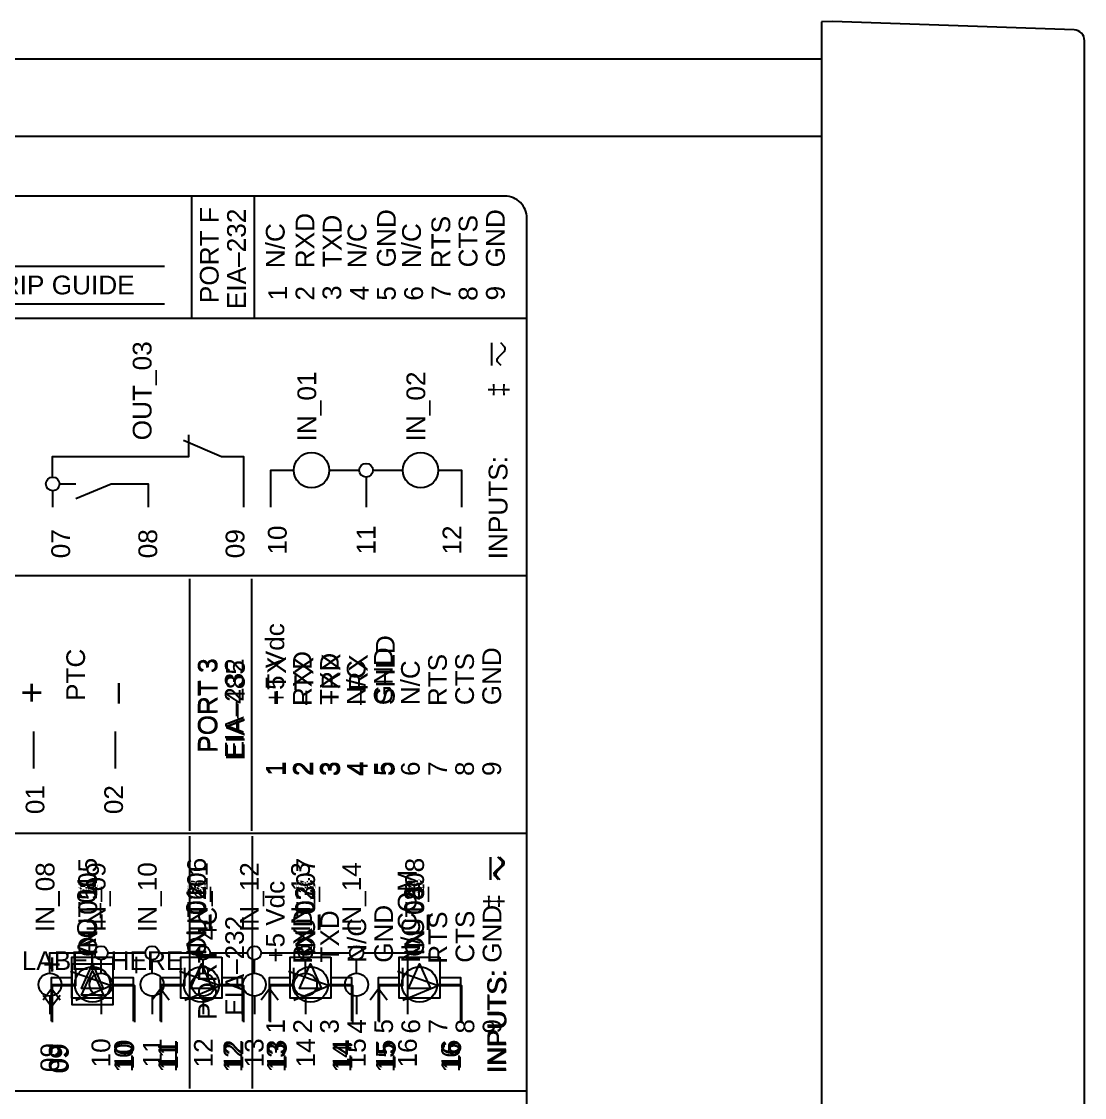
# Model space of a CAD drawing. Extents: x 0.3 to 23.7, y 0.2 to 17.8.
# Drawn here: x 11.676 to 15.577, y 5.042 to 8.989 of the extents above; entities that cross this region are included whole.
import ezdxf

# ---------------------------------------------------------------- set-up
doc = ezdxf.new("R2010")
doc.units = 0
doc.header["$MEASUREMENT"] = 0
for name, color, linetype in [('1_01__0-__NONE__EIA-232', 7, 'CONTINUOUS'), ('1_02__1-__NONE__EIA-485', 7, 'CONTINUOUS'), ('1_03__2-___1__10-100BASE-T', 7, 'CONTINUOUS'), ('1_04__3-___1__10-100BASE-T', 7, 'CONTINUOUS'), ('2_01__0-__EMPTY', 7, 'CONTINUOUS'), ('2_02__A-__SERIAL_COMMUNICA', 7, 'CONTINUOUS'), ('2_03__B-___3__DI___4__DO__', 7, 'CONTINUOUS'), ('2_04__1-___4__DI___4__DO_E', 7, 'CONTINUOUS'), ('2_05__C-___4__DI___4__DO_F', 7, 'CONTINUOUS'), ('2_06__D-___4__DI___3__DO_E', 7, 'CONTINUOUS'), ('2_07__2A___8__DO__ELECTROM', 7, 'CONTINUOUS'), ('2_08__2B___8__DO__ELECTROM', 7, 'CONTINUOUS'), ('2_09__2C___8__DO_ELECTROME', 7, 'CONTINUOUS'), ('2_10__2D___8__DO_ELECTROME', 7, 'CONTINUOUS'), ('2_11__2G___8__DO_ELECTROME', 7, 'CONTINUOUS'), ('2_12__3-___8__DI', 7, 'CONTINUOUS'), ('2_13__4-___14__DI', 7, 'CONTINUOUS'), ('2_14__5-___8__AI___20_MA_O', 7, 'CONTINUOUS'), ('2_15__6-___4__AI___4__AO__', 7, 'CONTINUOUS'), ('6_00_____DWG', 7, 'CONTINUOUS')]:
    doc.layers.add(name, color=color, linetype=linetype)
doc.styles.add('ARIAL', font='arial.ttf')

msp = doc.modelspace()

# ---------------------------------------------------------------- linework, layer by layer
at = {"layer": '1_01__0-__NONE__EIA-232'}
for points in [[(12.2931, 6.0198), (12.2931, 6.9448)], [(12.5218, 6.0198), (12.5218, 6.9448)], [(11.7212, 6.2489), (11.7212, 6.3839)], [(12.0195, 6.3839), (12.0195, 6.2489)]]:
    msp.add_lwpolyline(points, dxfattribs=at)
at = {"layer": '1_02__1-__NONE__EIA-485'}
for points in [[(12.2931, 6.0198), (12.2931, 6.9448)], [(12.5218, 6.0198), (12.5218, 6.9448)], [(11.7212, 6.2489), (11.7212, 6.3839)], [(12.0195, 6.3839), (12.0195, 6.2489)]]:
    msp.add_lwpolyline(points, dxfattribs=at)
at = {"layer": '1_03__2-___1__10-100BASE-T'}
for points in [[(12.2931, 6.0198), (12.2931, 6.9448)], [(12.5218, 6.0198), (12.5218, 6.9448)], [(11.7212, 6.2489), (11.7212, 6.3839)], [(12.0195, 6.3839), (12.0195, 6.2489)]]:
    msp.add_lwpolyline(points, dxfattribs=at)
at = {"layer": '1_04__3-___1__10-100BASE-T'}
for points in [[(12.2931, 6.0198), (12.2931, 6.9448)], [(12.5218, 6.0198), (12.5218, 6.9448)], [(11.7212, 6.2489), (11.7212, 6.3839)], [(12.0195, 6.3839), (12.0195, 6.2489)]]:
    msp.add_lwpolyline(points, dxfattribs=at)
at = {"layer": '2_02__A-__SERIAL_COMMUNICA'}
for points in [[(12.2943, 5.0748), (12.2943, 5.9998)], [(12.5231, 5.0748), (12.5231, 5.9998)]]:
    msp.add_lwpolyline(points, dxfattribs=at)
at = {"layer": '2_03__B-___3__DI___4__DO__'}
for points in [[(13.3975, 5.8404), (13.3975, 5.9234)], [(12.0115, 5.5314), (12.0115, 5.3814), (11.8615, 5.3814), (11.8615, 5.5314), (12.0115, 5.5314)], [(11.9764, 5.4164), (11.8964, 5.4164), (11.9365, 5.5064), (11.9764, 5.4164)], [(11.7865, 5.3214), (11.7865, 5.4564), (11.8615, 5.4564)], [(12.0115, 5.4564), (12.0866, 5.4564), (12.0866, 5.3214)], [(12.1865, 5.3214), (12.1864, 5.4564), (12.2716, 5.4564)], [(12.4016, 5.4564), (12.4866, 5.4564), (12.4866, 5.3214)], [(12.5864, 5.3214), (12.5864, 5.4564), (12.6716, 5.4564)], [(12.8016, 5.4564), (12.8865, 5.4564), (12.8865, 5.3214)], [(12.9864, 5.3214), (12.9864, 5.4564), (13.0715, 5.4564)], [(13.2015, 5.4564), (13.2865, 5.4564), (13.2865, 5.3214)], [(11.7552, 5.4164), (11.7864, 5.3752), (11.8176, 5.4164)]]:
    msp.add_lwpolyline(points, dxfattribs=at)
msp.add_lwpolyline([(13.4328, 5.8404), (13.4191, 5.8544, -0.328455), (13.4211, 5.8704), (13.4433, 5.8927, 0.339292), (13.4454, 5.9086), (13.4309, 5.9234)], format="xyb", dxfattribs=at)
for centre in [(12.3366, 5.4564), (12.7366, 5.4564), (13.1365, 5.4564)]:
    msp.add_circle(centre, 0.065, dxfattribs=at)
at = {"layer": '2_04__1-___4__DI___4__DO_E'}
for points in [[(13.3975, 5.8404), (13.3975, 5.9234)], [(11.7863, 5.3214), (11.7863, 5.4564), (11.8713, 5.4564)], [(12.0013, 5.4564), (12.0863, 5.4564), (12.0863, 5.3214)], [(12.1864, 5.3214), (12.1864, 5.4564), (12.2714, 5.4564)], [(12.4014, 5.4564), (12.4864, 5.4564), (12.4864, 5.3214)], [(12.5865, 5.3214), (12.5865, 5.4564), (12.6714, 5.4564)], [(12.8015, 5.4564), (12.8864, 5.4564), (12.8864, 5.3214)], [(12.9863, 5.3214), (12.9863, 5.4564), (13.0715, 5.4564)], [(13.2015, 5.4564), (13.2865, 5.4564), (13.2865, 5.3214)]]:
    msp.add_lwpolyline(points, dxfattribs=at)
msp.add_lwpolyline([(13.4328, 5.8404), (13.4191, 5.8544, -0.328455), (13.4211, 5.8704), (13.4433, 5.8927, 0.339292), (13.4454, 5.9086), (13.4309, 5.9234)], format="xyb", dxfattribs=at)
for points in [[(11.9363, 5.5214), (11.9494, 5.52), (11.9616, 5.5163), (11.9727, 5.5103), (11.9823, 5.5023), (11.9902, 5.4927), (11.9962, 5.4817), (12, 5.4695), (12.0013, 5.4564), (12, 5.4433), (11.9962, 5.4311), (11.9902, 5.42), (11.9823, 5.4104), (11.9727, 5.4025), (11.9616, 5.3965), (11.9494, 5.3927), (11.9363, 5.3914), (11.9232, 5.3927), (11.911, 5.3965), (11.9, 5.4025), (11.8904, 5.4104), (11.8824, 5.42), (11.8764, 5.4311), (11.8727, 5.4433), (11.8713, 5.4564), (11.8727, 5.4695), (11.8764, 5.4817), (11.8824, 5.4927), (11.8904, 5.5023), (11.9, 5.5103), (11.911, 5.5163), (11.9232, 5.52)], [(12.3364, 5.5214), (12.3495, 5.52), (12.3617, 5.5163), (12.3727, 5.5103), (12.3824, 5.5023), (12.3903, 5.4927), (12.3963, 5.4817), (12.4001, 5.4695), (12.4014, 5.4564), (12.4001, 5.4433), (12.3963, 5.4311), (12.3903, 5.42), (12.3824, 5.4104), (12.3727, 5.4025), (12.3617, 5.3965), (12.3495, 5.3927), (12.3364, 5.3914), (12.3233, 5.3927), (12.3111, 5.3965), (12.3001, 5.4025), (12.2904, 5.4104), (12.2825, 5.42), (12.2765, 5.4311), (12.2727, 5.4433), (12.2714, 5.4564), (12.2727, 5.4695), (12.2765, 5.4817), (12.2825, 5.4927), (12.2904, 5.5023), (12.3001, 5.5103), (12.3111, 5.5163), (12.3233, 5.52)], [(12.7365, 5.5214), (12.7496, 5.52), (12.7618, 5.5163), (12.7728, 5.5103), (12.7824, 5.5023), (12.7904, 5.4927), (12.7964, 5.4817), (12.8001, 5.4695), (12.8015, 5.4564), (12.8001, 5.4433), (12.7964, 5.4311), (12.7904, 5.42), (12.7824, 5.4104), (12.7728, 5.4025), (12.7618, 5.3965), (12.7496, 5.3927), (12.7365, 5.3914), (12.7234, 5.3927), (12.7112, 5.3965), (12.7001, 5.4025), (12.6905, 5.4104), (12.6826, 5.42), (12.6766, 5.4311), (12.6728, 5.4433), (12.6715, 5.4564), (12.6728, 5.4695), (12.6766, 5.4817), (12.6826, 5.4927), (12.6905, 5.5023), (12.7001, 5.5103), (12.7112, 5.5163), (12.7234, 5.52)], [(13.1365, 5.5214), (13.1496, 5.52), (13.1618, 5.5163), (13.1729, 5.5103), (13.1825, 5.5023), (13.1904, 5.4927), (13.1964, 5.4817), (13.2002, 5.4695), (13.2015, 5.4564), (13.2002, 5.4433), (13.1964, 5.4311), (13.1904, 5.42), (13.1825, 5.4104), (13.1729, 5.4025), (13.1618, 5.3965), (13.1496, 5.3927), (13.1365, 5.3914), (13.1234, 5.3927), (13.1112, 5.3965), (13.1002, 5.4025), (13.0906, 5.4104), (13.0826, 5.42), (13.0766, 5.4311), (13.0729, 5.4433), (13.0715, 5.4564), (13.0729, 5.4695), (13.0766, 5.4817), (13.0826, 5.4927), (13.0906, 5.5023), (13.1002, 5.5103), (13.1112, 5.5163), (13.1234, 5.52)]]:
    msp.add_lwpolyline(points, close=True, dxfattribs=at)
for centre in [(11.9363, 5.4564), (12.3364, 5.4564), (12.7365, 5.4564), (13.1365, 5.4564)]:
    msp.add_circle(centre, 0.065, dxfattribs=at)
at = {"layer": '2_05__C-___4__DI___4__DO_F'}
for points in [[(13.3975, 5.8403), (13.3975, 5.9233)], [(11.7863, 5.3213), (11.7863, 5.4563), (11.8713, 5.4563)], [(12.0013, 5.4563), (12.0863, 5.4563), (12.0863, 5.3213)], [(12.1864, 5.3213), (12.1864, 5.4563), (12.2714, 5.4563)], [(12.4014, 5.4563), (12.4864, 5.4563), (12.4864, 5.3213)], [(12.5865, 5.3213), (12.5865, 5.4563), (12.6714, 5.4563)], [(12.8015, 5.4563), (12.8864, 5.4563), (12.8864, 5.3213)], [(12.9863, 5.3213), (12.9863, 5.4563), (13.0715, 5.4563)], [(13.2015, 5.4563), (13.2865, 5.4563), (13.2865, 5.3213)]]:
    msp.add_lwpolyline(points, dxfattribs=at)
msp.add_lwpolyline([(13.4265, 5.8403), (13.4127, 5.8544, -0.328455), (13.4148, 5.8703), (13.4369, 5.8926, 0.339292), (13.439, 5.9085), (13.4245, 5.9233)], format="xyb", dxfattribs=at)
for centre in [(11.9363, 5.4563), (12.3364, 5.4563), (12.7365, 5.4563), (13.1363, 5.4563)]:
    msp.add_circle(centre, 0.065, dxfattribs=at)
at = {"layer": '2_06__D-___4__DI___3__DO_E'}
for points in [[(13.3975, 5.8404), (13.3975, 5.9234)], [(11.7863, 5.3214), (11.7863, 5.4564), (11.8713, 5.4564)], [(12.0013, 5.4564), (12.0863, 5.4564), (12.0863, 5.3214)], [(12.1864, 5.3214), (12.1864, 5.4564), (12.2714, 5.4564)], [(12.4014, 5.4564), (12.4864, 5.4564), (12.4864, 5.3214)], [(12.5865, 5.3214), (12.5865, 5.4564), (12.6715, 5.4564)], [(12.8015, 5.4564), (12.8865, 5.4564), (12.8865, 5.3214)], [(12.9863, 5.3214), (12.9863, 5.4564), (13.0715, 5.4564)], [(13.2015, 5.4564), (13.2865, 5.4564), (13.2865, 5.3214)]]:
    msp.add_lwpolyline(points, dxfattribs=at)
msp.add_lwpolyline([(13.4265, 5.8404), (13.4127, 5.8544, -0.328455), (13.4148, 5.8704), (13.437, 5.8927, 0.339292), (13.439, 5.9086), (13.4245, 5.9234)], format="xyb", dxfattribs=at)
for centre in [(11.9363, 5.4564), (12.3364, 5.4564), (12.7365, 5.4564), (13.1363, 5.4564)]:
    msp.add_circle(centre, 0.065, dxfattribs=at)
at = {"layer": '2_07__2A___8__DO__ELECTROM'}
for points in [[(11.7903, 5.3175), (11.7903, 5.4525), (11.8754, 5.4525)], [(11.8755, 5.3988), (12.0054, 5.4525), (12.0904, 5.4525), (12.0904, 5.3175)], [(12.1903, 5.3175), (12.1903, 5.4525), (12.2754, 5.4525)], [(12.2755, 5.3988), (12.4054, 5.4525), (12.4904, 5.4525), (12.4904, 5.3175)], [(12.5903, 5.3175), (12.5903, 5.4525), (12.6754, 5.4525)], [(12.6754, 5.3988), (12.8054, 5.4525), (12.8904, 5.4525), (12.8904, 5.3175)], [(12.9903, 5.3175), (12.9903, 5.4525), (13.0754, 5.4525)], [(13.0754, 5.3988), (13.2054, 5.4525), (13.2904, 5.4525), (13.2904, 5.3175)]]:
    msp.add_lwpolyline(points, dxfattribs=at)
at = {"layer": '2_08__2B___8__DO__ELECTROM'}
for points in [[(11.7903, 5.3175), (11.7903, 5.4525), (11.8754, 5.4525), (11.8754, 5.5175)], [(11.8554, 5.505), (12.0054, 5.4525), (12.0904, 5.4525), (12.0904, 5.3175)], [(12.1903, 5.3175), (12.1903, 5.4525), (12.2754, 5.4525), (12.2754, 5.5175)], [(12.2554, 5.505), (12.4054, 5.4525), (12.4904, 5.4525), (12.4904, 5.3175)], [(12.5903, 5.3175), (12.5903, 5.4525), (12.6754, 5.4525), (12.6754, 5.5175)], [(12.6554, 5.505), (12.8054, 5.4525), (12.8904, 5.4525), (12.8904, 5.3175)], [(12.9903, 5.3175), (12.9903, 5.4525), (13.0754, 5.4525), (13.0754, 5.5175)], [(13.0554, 5.505), (13.2054, 5.4525), (13.2904, 5.4525), (13.2904, 5.3175)]]:
    msp.add_lwpolyline(points, dxfattribs=at)
at = {"layer": '2_09__2C___8__DO_ELECTROME'}
for points in [[(12.5903, 5.3175), (12.5903, 5.4525), (12.6754, 5.4525), (12.6754, 5.5175)], [(12.6554, 5.505), (12.8054, 5.4525), (12.8904, 5.4525), (12.8904, 5.3175)], [(12.9903, 5.3175), (12.9903, 5.4525), (13.0754, 5.4525), (13.0754, 5.5175)], [(13.0554, 5.505), (13.2054, 5.4525), (13.2904, 5.4525), (13.2904, 5.3175)], [(11.7903, 5.3175), (11.7903, 5.4525), (11.8754, 5.4525)], [(11.8755, 5.3988), (12.0054, 5.4525), (12.0904, 5.4525), (12.0904, 5.3175)], [(12.1903, 5.3175), (12.1903, 5.4525), (12.2754, 5.4525)], [(12.2755, 5.3988), (12.4054, 5.4525), (12.4904, 5.4525), (12.4904, 5.3175)]]:
    msp.add_lwpolyline(points, dxfattribs=at)
at = {"layer": '2_10__2D___8__DO_ELECTROME'}
for points in [[(11.7903, 5.3175), (11.7903, 5.4525), (11.8754, 5.4525), (11.8754, 5.5175)], [(11.8554, 5.505), (12.0055, 5.4525), (12.0904, 5.4525), (12.0904, 5.3175)], [(12.1903, 5.3175), (12.1903, 5.4525), (12.2754, 5.4525), (12.2754, 5.5175)], [(12.2554, 5.505), (12.4054, 5.4525), (12.4904, 5.4525), (12.4904, 5.3175)], [(12.5903, 5.3175), (12.5903, 5.4525), (12.6754, 5.4525), (12.6754, 5.5175)], [(12.6554, 5.505), (12.8054, 5.4525), (12.8904, 5.4525), (12.8904, 5.3175)], [(12.9903, 5.3175), (12.9903, 5.4525), (13.0754, 5.4525), (13.0754, 5.5175)], [(13.0554, 5.505), (13.2054, 5.4525), (13.2904, 5.4525), (13.2904, 5.3175)]]:
    msp.add_lwpolyline(points, dxfattribs=at)
at = {"layer": '2_11__2G___8__DO_ELECTROME'}
for points in [[(11.7903, 5.3175), (11.7903, 5.4525), (11.8754, 5.4525), (11.8754, 5.5175)], [(11.8554, 5.505), (12.0054, 5.4525), (12.0904, 5.4525), (12.0904, 5.3175)], [(12.1903, 5.3175), (12.1903, 5.4525), (12.2754, 5.4525), (12.2754, 5.5175)], [(12.2554, 5.505), (12.4054, 5.4525), (12.4904, 5.4525), (12.4904, 5.3175)], [(12.5903, 5.3175), (12.5903, 5.4525), (12.6754, 5.4525), (12.6754, 5.5175)], [(12.6554, 5.505), (12.8054, 5.4525), (12.8904, 5.4525), (12.8904, 5.3175)], [(12.9903, 5.3175), (12.9903, 5.4525), (13.0754, 5.4525), (13.0754, 5.5175)], [(13.0554, 5.505), (13.2054, 5.4525), (13.2904, 5.4525), (13.2904, 5.3175)]]:
    msp.add_lwpolyline(points, dxfattribs=at)
at = {"layer": '2_12__3-___8__DI'}
for points in [[(13.3977, 5.8404), (13.3977, 5.9234)], [(11.7865, 5.3214), (11.7865, 5.4564), (11.8715, 5.4564)], [(12.0015, 5.4564), (12.0865, 5.4564), (12.0865, 5.3214)], [(12.1866, 5.3214), (12.1866, 5.4564), (12.2716, 5.4564)], [(12.4016, 5.4564), (12.4866, 5.4564), (12.4866, 5.3214)], [(12.5867, 5.3214), (12.5867, 5.4564), (12.6716, 5.4564)], [(12.8017, 5.4564), (12.8867, 5.4564), (12.8867, 5.3214)], [(12.9865, 5.3214), (12.9865, 5.4564), (13.0715, 5.4564)], [(13.2015, 5.4564), (13.2865, 5.4564), (13.2865, 5.3214)]]:
    msp.add_lwpolyline(points, dxfattribs=at)
msp.add_lwpolyline([(13.4267, 5.8404), (13.4129, 5.8544, -0.328455), (13.415, 5.8704), (13.4372, 5.8927, 0.339292), (13.4392, 5.9086), (13.4247, 5.9234)], format="xyb", dxfattribs=at)
for centre in [(11.9365, 5.4564), (12.3366, 5.4564), (12.7367, 5.4564), (13.1365, 5.4564)]:
    msp.add_circle(centre, 0.065, dxfattribs=at)
at = {"layer": '2_13__4-___14__DI'}
for points in [[(13.3975, 5.8404), (13.3975, 5.9234)], [(11.7804, 5.4978), (11.7804, 5.5719), (11.9429, 5.5719)], [(11.9929, 5.5719), (12.1304, 5.5719)], [(12.1804, 5.5719), (12.3179, 5.5719)], [(12.3679, 5.5719), (12.5054, 5.5719)], [(12.5554, 5.5719), (12.6929, 5.5719)], [(12.7429, 5.5719), (12.8804, 5.5719)], [(12.9304, 5.5719), (13.0929, 5.5719), (13.0929, 5.3469)], [(11.9679, 5.4978), (11.9679, 5.5469)], [(12.1554, 5.4978), (12.1554, 5.5469)], [(12.3429, 5.4978), (12.3429, 5.5469)], [(12.5304, 5.4978), (12.5304, 5.5469)], [(12.7179, 5.4978), (12.7179, 5.5469)], [(12.9054, 5.4978), (12.9054, 5.5469)], [(11.7804, 5.4133), (11.7804, 5.3469)], [(11.9679, 5.4133), (11.9679, 5.3469)], [(12.1554, 5.4133), (12.1554, 5.3469)], [(12.3429, 5.4133), (12.3429, 5.3469)], [(12.5304, 5.4133), (12.5304, 5.3469)], [(12.7179, 5.4133), (12.7179, 5.3469)], [(12.9054, 5.4133), (12.9054, 5.3469)]]:
    msp.add_lwpolyline(points, dxfattribs=at)
msp.add_lwpolyline([(13.4265, 5.8404), (13.4127, 5.8544, -0.328455), (13.4148, 5.8704), (13.4369, 5.8927, 0.339292), (13.439, 5.9086), (13.4245, 5.9234)], format="xyb", dxfattribs=at)
for centre, radius in [((11.9679, 5.5719), 0.025), ((12.1554, 5.5719), 0.025), ((12.3429, 5.5719), 0.025), ((12.5304, 5.5719), 0.025), ((12.7179, 5.5719), 0.025), ((12.9054, 5.5719), 0.025), ((11.7804, 5.4555), 0.0422), ((11.9679, 5.4555), 0.0422), ((12.1554, 5.4555), 0.0422), ((12.3429, 5.4555), 0.0422), ((12.5304, 5.4555), 0.0422), ((12.7179, 5.4555), 0.0422), ((12.9054, 5.4555), 0.0422)]:
    msp.add_circle(centre, radius, dxfattribs=at)
at = {"layer": '2_14__5-___8__AI___20_MA_O'}
for points in [[(12.0112, 5.5564), (12.0112, 5.4064), (11.8612, 5.4064), (11.8612, 5.5564), (12.0112, 5.5564)], [(11.9761, 5.4414), (11.8961, 5.4414), (11.9361, 5.5314), (11.9761, 5.4414)], [(12.4112, 5.5564), (12.4112, 5.4064), (12.2612, 5.4064), (12.2612, 5.5564), (12.4112, 5.5564)], [(12.3762, 5.4414), (12.2962, 5.4414), (12.3362, 5.5314), (12.3762, 5.4414)], [(12.8113, 5.5564), (12.8113, 5.4064), (12.6613, 5.4064), (12.6613, 5.5564), (12.8113, 5.5564)], [(12.7763, 5.4414), (12.6963, 5.4414), (12.7363, 5.5314), (12.7763, 5.4414)], [(13.2113, 5.5564), (13.2113, 5.4064), (13.0614, 5.4064), (13.0614, 5.5564), (13.2113, 5.5564)], [(13.1763, 5.4414), (13.0963, 5.4414), (13.1363, 5.5314), (13.1763, 5.4414)], [(11.7862, 5.3464), (11.7861, 5.4814), (11.8612, 5.4814)], [(12.0112, 5.4814), (12.0863, 5.4814), (12.0863, 5.3464)], [(12.1862, 5.3464), (12.1861, 5.4814), (12.2612, 5.4814)], [(12.4112, 5.4814), (12.4863, 5.4814), (12.4863, 5.3464)], [(12.5862, 5.3464), (12.5862, 5.4814), (12.6613, 5.4814)], [(12.8113, 5.4814), (12.8864, 5.4814), (12.8864, 5.3464)], [(12.9863, 5.3464), (12.9863, 5.4814), (13.0613, 5.4814)], [(13.2114, 5.4814), (13.2865, 5.4814), (13.2865, 5.3464)], [(11.7549, 5.4002), (11.7862, 5.4414), (11.8174, 5.4002)], [(12.1549, 5.4002), (12.1862, 5.4414), (12.2174, 5.4002)], [(12.555, 5.4002), (12.5862, 5.4414), (12.6174, 5.4002)], [(12.9551, 5.4002), (12.9863, 5.4414), (13.0175, 5.4002)]]:
    msp.add_lwpolyline(points, dxfattribs=at)
at = {"layer": '2_15__6-___4__AI___4__AO__'}
for points in [[(12.0112, 5.5564), (12.0112, 5.4064), (11.8612, 5.4064), (11.8612, 5.5564), (12.0112, 5.5564)], [(11.9761, 5.4414), (11.8961, 5.4414), (11.9361, 5.5314), (11.9761, 5.4414)], [(12.4112, 5.5564), (12.4112, 5.4064), (12.2612, 5.4064), (12.2612, 5.5564), (12.4112, 5.5564)], [(12.3762, 5.4414), (12.2962, 5.4414), (12.3362, 5.5314), (12.3762, 5.4414)], [(12.8113, 5.5564), (12.8113, 5.4064), (12.6613, 5.4064), (12.6613, 5.5564), (12.8113, 5.5564)], [(12.7763, 5.4414), (12.6963, 5.4414), (12.7363, 5.5314), (12.7763, 5.4414)], [(13.2113, 5.5564), (13.2113, 5.4064), (13.0614, 5.4064), (13.0614, 5.5564), (13.2113, 5.5564)], [(13.1763, 5.4414), (13.0963, 5.4414), (13.1363, 5.5314), (13.1763, 5.4414)], [(11.7862, 5.3464), (11.7861, 5.4814), (11.8612, 5.4814)], [(12.0112, 5.4814), (12.0863, 5.4814), (12.0863, 5.3464)], [(12.1862, 5.3464), (12.1861, 5.4814), (12.2612, 5.4814)], [(12.4112, 5.4814), (12.4863, 5.4814), (12.4863, 5.3464)], [(12.5862, 5.3464), (12.5862, 5.4814), (12.6613, 5.4814)], [(12.8113, 5.4814), (12.8864, 5.4814), (12.8864, 5.3464)], [(12.9863, 5.3464), (12.9863, 5.4814), (13.0613, 5.4814)], [(13.2114, 5.4814), (13.2865, 5.4814), (13.2865, 5.3464)], [(11.7549, 5.4002), (11.7862, 5.4414), (11.8174, 5.4002)], [(12.1549, 5.4002), (12.1862, 5.4414), (12.2174, 5.4002)], [(12.555, 5.4002), (12.5862, 5.4414), (12.6174, 5.4002)], [(12.9551, 5.4002), (12.9863, 5.4414), (13.0175, 5.4002)]]:
    msp.add_lwpolyline(points, dxfattribs=at)
at = {"layer": '6_00_____DWG'}
for points in [[(14.6123, 8.9874), (14.6123, 1.434), (14.6523, 1.4326), (15.5388, 1.4635, 0.404026), (15.5768, 1.5029), (15.5768, 8.9185, 0.404026), (15.5388, 8.9579), (14.6523, 8.9888), (14.6123, 8.9874)], [(13.4504, 8.3481), (9.7405, 8.3481, 0.414213), (9.6605, 8.2681), (9.6605, 2.1031, 0.414212), (9.7405, 2.0231), (13.4504, 2.0231, 0.414211), (13.5304, 2.1031), (13.5304, 8.2681, 0.414219)]]:
    msp.add_lwpolyline(points, format="xyb", close=True, dxfattribs=at)
msp.add_lwpolyline([(9.4932, 8.8524), (14.6123, 8.8524), (14.6123, 1.569), (9.4932, 1.569)], close=True, dxfattribs=at)
for points in [[(14.6123, 8.567), (9.4932, 8.567)], [(12.3004, 8.3481), (12.3004, 7.8998)], [(12.5304, 7.8998), (12.5304, 8.3481)], [(12.2004, 7.9518), (11.1046, 7.9518), (11.1046, 8.0918), (12.2004, 8.0918)], [(13.5304, 7.8998), (9.6605, 7.8998)], [(13.4014, 7.7265), (13.4014, 7.8095)], [(11.7903, 7.3175), (11.7903, 7.3925), (12.2904, 7.3925), (12.2904, 7.3925), (12.2904, 7.4724)], [(12.2704, 7.4525), (12.4104, 7.3925), (12.4904, 7.3925), (12.4904, 7.2075)], [(12.5904, 7.2075), (12.5904, 7.3425), (12.6754, 7.3425)], [(12.8054, 7.3425), (12.9154, 7.3425)], [(12.9654, 7.3425), (13.0755, 7.3425)], [(13.2055, 7.3425), (13.2905, 7.3425), (13.2905, 7.2075)], [(12.9404, 7.3175), (12.9404, 7.2075)], [(11.7904, 7.2075), (11.7904, 7.2675)], [(11.8154, 7.2925), (11.8754, 7.2925)], [(11.8755, 7.2388), (12.0054, 7.2925), (12.1403, 7.2925), (12.1403, 7.2075)], [(13.5304, 6.9548), (9.6605, 6.9548)], [(13.5304, 6.0098), (9.6605, 6.0098)], [(13.5304, 5.0648), (9.6605, 5.0648)]]:
    msp.add_lwpolyline(points, dxfattribs=at)
msp.add_lwpolyline([(13.4368, 7.7265), (13.423, 7.7405, -0.328455), (13.4251, 7.7565), (13.4472, 7.7788, 0.339292), (13.4493, 7.7947), (13.4348, 7.8095)], format="xyb", dxfattribs=at)
for centre, radius in [((12.7404, 7.3425), 0.065), ((13.1405, 7.3425), 0.065), ((12.9404, 7.3425), 0.025), ((11.7904, 7.2925), 0.025)]:
    msp.add_circle(centre, radius, dxfattribs=at)

# ---------------------------------------------------------------- texts
at = {"layer": '1_01__0-__NONE__EIA-232', "style": 'ARIAL'}
for s, height, p in [('+5 Vdc', 0.06846, (12.6401, 6.4809)), ('PTC', 0.06846, (11.909, 6.4965)), ('RXD', 0.06846, (12.7406, 6.4775)), ('GND', 0.06846, (13.0379, 6.4807)), ('GND', 0.06846, (13.4357, 6.4807)), ('PORT 3', 0.06846, (12.3914, 6.3063)), ('EIA–232', 0.06846, (12.4909, 6.2859)), ('TXD', 0.06846, (12.8401, 6.4817)), ('N/C', 0.06846, (12.9384, 6.4809)), ('N/C', 0.06846, (13.1373, 6.4808)), ('RTS', 0.06846, (13.2368, 6.4775)), ('CTS', 0.06846, (13.3363, 6.4807)), ('+', 0.0978, (11.7608, 6.4868)), ('–', 0.0978, (12.0691, 6.4866)), ('1', 0.0685, (12.6411, 6.2209)), ('2', 0.0685, (12.7406, 6.2209)), ('3', 0.0685, (12.839, 6.2209)), ('4', 0.0685, (12.9395, 6.2209)), ('5', 0.0685, (13.0378, 6.2211)), ('6', 0.0685, (13.1373, 6.2209)), ('7', 0.0685, (13.2378, 6.2209)), ('8', 0.0685, (13.3362, 6.2209)), ('9', 0.0685, (13.4357, 6.2209)), ('01', 0.06846, (11.7598, 6.081)), ('02', 0.06846, (12.0483, 6.081))]:
    msp.add_text(s, height=height, rotation=90, dxfattribs=at).set_placement(p)
at = {"layer": '1_02__1-__NONE__EIA-485', "style": 'ARIAL'}
for s, height, p in [('SHLD', 0.06883, (13.0454, 6.4811)), ('PTC', 0.06846, (11.909, 6.4965)), ('PORT 3', 0.06883, (12.3953, 6.306)), ('EIA–485', 0.06883, (12.4953, 6.2773)), ('+TX', 0.06883, (12.6465, 6.4808)), ('–TX', 0.06883, (12.7465, 6.4808)), ('+RX', 0.06883, (12.8465, 6.4808)), ('–RX', 0.06883, (12.9465, 6.4808)), ('+', 0.0978, (11.7608, 6.4868)), ('–', 0.0978, (12.0691, 6.4866)), ('1', 0.0688, (12.6464, 6.2209)), ('2', 0.0688, (12.7464, 6.2209)), ('3', 0.0688, (12.8453, 6.2209)), ('4', 0.0688, (12.9464, 6.2209)), ('5', 0.0688, (13.0453, 6.2209)), ('01', 0.06846, (11.7598, 6.081)), ('02', 0.06846, (12.0483, 6.081))]:
    msp.add_text(s, height=height, rotation=90, dxfattribs=at).set_placement(p)
at = {"layer": '1_03__2-___1__10-100BASE-T', "style": 'ARIAL'}
for s, height, p in [('+5 Vdc', 0.06846, (12.6401, 6.4809)), ('PTC', 0.06846, (11.909, 6.4965)), ('RXD', 0.06846, (12.7406, 6.4775)), ('GND', 0.06846, (13.0379, 6.4807)), ('GND', 0.06846, (13.4357, 6.4807)), ('PORT 3', 0.06846, (12.3914, 6.3063)), ('EIA–232', 0.06846, (12.4909, 6.2859)), ('TXD', 0.06846, (12.8401, 6.4817)), ('N/C', 0.06846, (12.9384, 6.4809)), ('N/C', 0.06846, (13.1373, 6.4808)), ('RTS', 0.06846, (13.2368, 6.4775)), ('CTS', 0.06846, (13.3363, 6.4807)), ('+', 0.0978, (11.7608, 6.4868)), ('–', 0.0978, (12.0691, 6.4866)), ('1', 0.0685, (12.6411, 6.2209)), ('2', 0.0685, (12.7406, 6.2209)), ('3', 0.0685, (12.839, 6.2209)), ('4', 0.0685, (12.9395, 6.2209)), ('5', 0.0685, (13.0378, 6.2211)), ('6', 0.0685, (13.1373, 6.2209)), ('7', 0.0685, (13.2378, 6.2209)), ('8', 0.0685, (13.3362, 6.2209)), ('9', 0.0685, (13.4357, 6.2209)), ('01', 0.06846, (11.7598, 6.081)), ('02', 0.06846, (12.0483, 6.081))]:
    msp.add_text(s, height=height, rotation=90, dxfattribs=at).set_placement(p)
at = {"layer": '1_04__3-___1__10-100BASE-T', "style": 'ARIAL'}
for s, height, p in [('SHLD', 0.06883, (13.0454, 6.4811)), ('PTC', 0.06846, (11.909, 6.4965)), ('PORT 3', 0.06883, (12.3953, 6.306)), ('EIA–485', 0.06883, (12.4953, 6.2773)), ('+TX', 0.06883, (12.6465, 6.4808)), ('–TX', 0.06883, (12.7465, 6.4808)), ('+RX', 0.06883, (12.8465, 6.4808)), ('–RX', 0.06883, (12.9465, 6.4808)), ('+', 0.0978, (11.7608, 6.4868)), ('–', 0.0978, (12.0691, 6.4866)), ('1', 0.0688, (12.6464, 6.2209)), ('2', 0.0688, (12.7464, 6.2209)), ('3', 0.0688, (12.8453, 6.2209)), ('4', 0.0688, (12.9464, 6.2209)), ('5', 0.0688, (13.0453, 6.2209)), ('01', 0.06846, (11.7598, 6.081)), ('02', 0.06846, (12.0483, 6.081))]:
    msp.add_text(s, height=height, rotation=90, dxfattribs=at).set_placement(p)
at = {"layer": '2_01__0-__EMPTY', "style": 'ARIAL'}
msp.add_text('PLACE EXPANSION CARD LABEL HERE', height=0.068833, dxfattribs=at).set_placement((10.4479, 5.5093))
at = {"layer": '2_02__A-__SERIAL_COMMUNICA', "style": 'ARIAL'}
for s, height, p in [('+5 Vdc', 0.06846, (12.6413, 5.5359)), ('PORT 4C', 0.06846, (12.3927, 5.3265)), ('RXD', 0.06846, (12.7419, 5.5325)), ('GND', 0.06846, (13.0391, 5.5357)), ('GND', 0.06846, (13.437, 5.5357)), ('EIA–232', 0.06846, (12.4921, 5.3409)), ('TXD', 0.06846, (12.8413, 5.5367)), ('N/C', 0.06846, (12.9408, 5.5358)), ('N/C', 0.06846, (13.1386, 5.5358)), ('RTS', 0.06846, (13.238, 5.5325)), ('CTS', 0.06846, (13.3375, 5.5357)), ('1', 0.0685, (12.6424, 5.2759)), ('2', 0.0685, (12.7418, 5.2759)), ('3', 0.0685, (12.8402, 5.2759)), ('4', 0.0685, (12.9407, 5.2759)), ('5', 0.0685, (13.0391, 5.276)), ('6', 0.0685, (13.1386, 5.2759)), ('7', 0.0685, (13.2391, 5.2759)), ('8', 0.0685, (13.3375, 5.2759)), ('9', 0.0685, (13.4369, 5.2759))]:
    msp.add_text(s, height=height, rotation=90, dxfattribs=at).set_placement(p)
at = {"layer": '2_03__B-___3__DI___4__DO__', "style": 'ARIAL'}
for s, height, p in [('AO_01', 0.06883, (11.9492, 5.5613)), ('IN_01', 0.06883, (12.3492, 5.5613)), ('IN_02', 0.06883, (12.7492, 5.5613)), ('IN_03', 0.06883, (13.1492, 5.5613)), ('‡', 0.0688, (13.4424, 5.7345)), ('+', 0.0787, (11.8263, 5.4974)), ('–', 0.0787, (12.1261, 5.4972)), ('INPUTS:', 0.06883, (13.4542, 5.1335)), ('09', 0.06883, (11.8452, 5.1335)), ('10', 0.06883, (12.0852, 5.1335)), ('11', 0.06883, (12.2464, 5.1335)), ('12', 0.06883, (12.4863, 5.1335)), ('13', 0.06883, (12.6452, 5.1335)), ('14', 0.06883, (12.8863, 5.1335)), ('15', 0.06883, (13.0452, 5.1335)), ('16', 0.06883, (13.2852, 5.1335))]:
    msp.add_text(s, height=height, rotation=90, dxfattribs=at).set_placement(p)
at = {"layer": '2_04__1-___4__DI___4__DO_E', "style": 'ARIAL'}
for s, height, p in [('IN_01', 0.06883, (11.9535, 5.5623)), ('IN_01', 0.06883, (11.9535, 5.5619)), ('IN_02', 0.06883, (12.3536, 5.5623)), ('IN_02', 0.06883, (12.3536, 5.5619)), ('IN_03', 0.06883, (12.7535, 5.5623)), ('IN_03', 0.06883, (12.7535, 5.5619)), ('IN_04', 0.06883, (13.1535, 5.5619)), ('IN_04', 0.06883, (13.1535, 5.5623)), ('‡', 0.0688, (13.4424, 5.7345)), ('INPUTS:', 0.06883, (13.4553, 5.1296)), ('INPUTS:', 0.06883, (13.4554, 5.1292)), ('10', 0.06883, (12.0852, 5.1469)), ('10', 0.06883, (12.0852, 5.1468)), ('14', 0.06883, (12.8863, 5.1468)), ('14', 0.06883, (12.8863, 5.1469)), ('09', 0.06883, (11.8452, 5.1335)), ('09', 0.06883, (11.8452, 5.1333)), ('11', 0.06883, (12.2463, 5.1468)), ('11', 0.06883, (12.2463, 5.1469)), ('12', 0.06883, (12.4863, 5.1469)), ('12', 0.06883, (12.4863, 5.1468)), ('13', 0.06883, (12.6452, 5.1469)), ('13', 0.06883, (12.6452, 5.1468)), ('15', 0.06883, (13.0452, 5.1469)), ('15', 0.06883, (13.0452, 5.1468)), ('16', 0.06883, (13.2852, 5.1469)), ('16', 0.06883, (13.2852, 5.1468))]:
    msp.add_text(s, height=height, rotation=90, dxfattribs=at).set_placement(p)
at = {"layer": '2_05__C-___4__DI___4__DO_F', "style": 'ARIAL'}
for s, height, p in [('IN_01', 0.06883, (11.9535, 5.5622)), ('IN_02', 0.06883, (12.3536, 5.5622)), ('IN_03', 0.06883, (12.7535, 5.5622)), ('IN_04', 0.06883, (13.1535, 5.5622)), ('‡', 0.0688, (13.4424, 5.7344)), ('INPUTS:', 0.06883, (13.4553, 5.1295)), ('10', 0.06883, (12.0852, 5.1468)), ('14', 0.06883, (12.8863, 5.1468)), ('09', 0.06883, (11.8452, 5.1334)), ('11', 0.06883, (12.2463, 5.1468)), ('12', 0.06883, (12.4863, 5.1468)), ('13', 0.06883, (12.6452, 5.1468)), ('15', 0.06883, (13.0452, 5.1468)), ('16', 0.06883, (13.2852, 5.1468))]:
    msp.add_text(s, height=height, rotation=90, dxfattribs=at).set_placement(p)
at = {"layer": '2_06__D-___4__DI___3__DO_E', "style": 'ARIAL'}
for s, height, p in [('IN_01', 0.06883, (11.9536, 5.5623)), ('IN_02', 0.06883, (12.3536, 5.5623)), ('IN_03', 0.06883, (12.7535, 5.5623)), ('IN_04', 0.06883, (13.1535, 5.5623)), ('‡', 0.0688, (13.4424, 5.7345)), ('INPUTS:', 0.06883, (13.4554, 5.1296)), ('10', 0.06883, (12.0852, 5.1469)), ('14', 0.06883, (12.8863, 5.1469)), ('09', 0.06883, (11.8452, 5.1335)), ('11', 0.06883, (12.2464, 5.1469)), ('12', 0.06883, (12.4863, 5.1469)), ('13', 0.06883, (12.6452, 5.1469)), ('15', 0.06883, (13.0452, 5.1469)), ('16', 0.06883, (13.2852, 5.1469))]:
    msp.add_text(s, height=height, rotation=90, dxfattribs=at).set_placement(p)
at = {"layer": '2_07__2A___8__DO__ELECTROM', "style": 'ARIAL'}
for s, p in [('OUT_05', (11.9531, 5.5575)), ('OUT_06', (12.3531, 5.5575)), ('OUT_07', (12.753, 5.5575)), ('OUT_08', (13.153, 5.5575)), ('09', (11.8492, 5.1296)), ('10', (12.0892, 5.143)), ('11', (12.2503, 5.143)), ('12', (12.4903, 5.143)), ('13', (12.6492, 5.143)), ('14', (12.8903, 5.143)), ('15', (13.0492, 5.143)), ('16', (13.2892, 5.143))]:
    msp.add_text(s, height=0.06883, rotation=90, dxfattribs=at).set_placement(p)
at = {"layer": '2_08__2B___8__DO__ELECTROM', "style": 'ARIAL'}
for s, p in [('OUT_05', (11.9531, 5.5574)), ('OUT_06', (12.3531, 5.5574)), ('OUT_07', (12.753, 5.5574)), ('OUT_08', (13.153, 5.5574)), ('09', (11.8492, 5.1295)), ('10', (12.0892, 5.143)), ('11', (12.2503, 5.143)), ('12', (12.4903, 5.143)), ('13', (12.6492, 5.143)), ('14', (12.8903, 5.143)), ('15', (13.0492, 5.143)), ('16', (13.2892, 5.143))]:
    msp.add_text(s, height=0.06883, rotation=90, dxfattribs=at).set_placement(p)
at = {"layer": '2_09__2C___8__DO_ELECTROME', "style": 'ARIAL'}
for s, p in [('OUT_05', (11.9531, 5.5574)), ('OUT_06', (12.3531, 5.5574)), ('OUT_07', (12.753, 5.5574)), ('OUT_08', (13.153, 5.5574)), ('09', (11.8492, 5.1295)), ('10', (12.0892, 5.143)), ('11', (12.2503, 5.143)), ('12', (12.4903, 5.143)), ('13', (12.6492, 5.143)), ('14', (12.8903, 5.143)), ('15', (13.0492, 5.143)), ('16', (13.2892, 5.143))]:
    msp.add_text(s, height=0.06883, rotation=90, dxfattribs=at).set_placement(p)
at = {"layer": '2_10__2D___8__DO_ELECTROME', "style": 'ARIAL'}
for s, p in [('OUT_05', (11.9531, 5.5574)), ('OUT_06', (12.3531, 5.5574)), ('OUT_07', (12.753, 5.5574)), ('OUT_08', (13.153, 5.5574)), ('09', (11.8492, 5.1295)), ('10', (12.0892, 5.143)), ('11', (12.2503, 5.143)), ('12', (12.4903, 5.143)), ('13', (12.6492, 5.143)), ('14', (12.8903, 5.143)), ('15', (13.0492, 5.143)), ('16', (13.2892, 5.143))]:
    msp.add_text(s, height=0.06883, rotation=90, dxfattribs=at).set_placement(p)
at = {"layer": '2_11__2G___8__DO_ELECTROME', "style": 'ARIAL'}
for s, p in [('OUT_05', (11.9531, 5.5574)), ('OUT_06', (12.3531, 5.5574)), ('OUT_07', (12.753, 5.5574)), ('OUT_08', (13.153, 5.5574)), ('09', (11.8492, 5.1295)), ('10', (12.0892, 5.143)), ('11', (12.2503, 5.143)), ('12', (12.4903, 5.143)), ('13', (12.6492, 5.143)), ('14', (12.8903, 5.143)), ('15', (13.0492, 5.143)), ('16', (13.2892, 5.143))]:
    msp.add_text(s, height=0.06883, rotation=90, dxfattribs=at).set_placement(p)
at = {"layer": '2_12__3-___8__DI', "style": 'ARIAL'}
for s, height, p in [('IN_05', 0.06883, (11.9537, 5.5623)), ('IN_06', 0.06883, (12.3538, 5.5623)), ('IN_07', 0.06883, (12.7537, 5.5623)), ('IN_08', 0.06883, (13.1537, 5.5623)), ('‡', 0.0688, (13.4426, 5.7345)), ('INPUTS:', 0.06883, (13.4556, 5.1296)), ('10', 0.06883, (12.0854, 5.1469)), ('14', 0.06883, (12.8865, 5.1469)), ('09', 0.06883, (11.8454, 5.1335)), ('11', 0.06883, (12.2466, 5.1469)), ('12', 0.06883, (12.4865, 5.1469)), ('13', 0.06883, (12.6454, 5.1469)), ('15', 0.06883, (13.0454, 5.1469)), ('16', 0.06883, (13.2854, 5.1469))]:
    msp.add_text(s, height=height, rotation=90, dxfattribs=at).set_placement(p)
at = {"layer": '2_13__4-___14__DI', "style": 'ARIAL'}
for s, height, p in [('IN_08', 0.06883, (11.7969, 5.6481)), ('IN_09', 0.06883, (11.9844, 5.6481)), ('IN_10', 0.06883, (12.1719, 5.6481)), ('IN_11', 0.06883, (12.3594, 5.6481)), ('IN_12', 0.06883, (12.5469, 5.6481)), ('IN_13', 0.06883, (12.7344, 5.6481)), ('IN_14', 0.06883, (12.9219, 5.6481)), ('COM', 0.06883, (13.1257, 5.6517)), ('‡', 0.0688, (13.4424, 5.7344)), ('INPUTS:', 0.06883, (13.4542, 5.1307)), ('10', 0.06883, (12.0018, 5.1516)), ('11', 0.06883, (12.1904, 5.1516)), ('12', 0.06883, (12.3779, 5.1516)), ('13', 0.06883, (12.5643, 5.1516)), ('14', 0.06883, (12.7529, 5.1516)), ('15', 0.06883, (12.9393, 5.1516)), ('16', 0.06883, (13.1268, 5.1516)), ('09', 0.06883, (11.8143, 5.1346))]:
    msp.add_text(s, height=height, rotation=90, dxfattribs=at).set_placement(p)
at = {"layer": '2_14__5-___8__AI___20_MA_O', "style": 'ARIAL'}
for s, p in [('AI_05', (11.9535, 5.5918)), ('AI_06', (12.3535, 5.5918)), ('AI_07', (12.7535, 5.5918)), ('AI_08', (13.1535, 5.5918)), ('09', (11.8452, 5.1584)), ('10', (12.0852, 5.1718)), ('11', (12.2463, 5.1718)), ('12', (12.4863, 5.1718)), ('13', (12.6451, 5.1718)), ('14', (12.8862, 5.1718)), ('15', (13.0451, 5.1718)), ('16', (13.2852, 5.1718))]:
    msp.add_text(s, height=0.06883, rotation=90, dxfattribs=at).set_placement(p)
at = {"layer": '2_15__6-___4__AI___4__AO__', "style": 'ARIAL'}
for s, p in [('AI_01', (11.9535, 5.5918)), ('AI_02', (12.3535, 5.5918)), ('AI_03', (12.7535, 5.5918)), ('AI_04', (13.1534, 5.5918)), ('09', (11.8452, 5.1584)), ('10', (12.0852, 5.1718)), ('11', (12.2463, 5.1718)), ('12', (12.4863, 5.1718)), ('13', (12.6451, 5.1718)), ('14', (12.8862, 5.1718)), ('15', (13.0451, 5.1718)), ('16', (13.2852, 5.1718))]:
    msp.add_text(s, height=0.06883, rotation=90, dxfattribs=at).set_placement(p)
at = {"layer": '6_00_____DWG', "style": 'ARIAL'}
for s, height, p in [('PORT F', 0.06883, (12.3993, 7.9555)), ('EIA–232', 0.06883, (12.4993, 7.9336)), ('GND', 0.06883, (13.0493, 8.0868)), ('GND', 0.06883, (13.4494, 8.0868)), ('RXD', 0.06883, (12.7504, 8.0836)), ('TXD', 0.06883, (12.8504, 8.0878)), ('RTS', 0.06883, (13.2493, 8.0836)), ('CTS', 0.06883, (13.3493, 8.0868)), ('N/C', 0.06883, (12.6416, 8.0836)), ('N/C', 0.06883, (12.9416, 8.0836)), ('N/C', 0.06883, (13.1416, 8.0836)), ('1', 0.0688, (12.6504, 7.9656)), ('2', 0.0688, (12.7504, 7.9652)), ('3', 0.0688, (12.8493, 7.9672)), ('4', 0.0688, (12.9504, 7.9659)), ('5', 0.0688, (13.0493, 7.9646)), ('6', 0.0688, (13.1493, 7.9646)), ('7', 0.0688, (13.2504, 7.9675)), ('8', 0.0688, (13.3493, 7.9641)), ('9', 0.0688, (13.4493, 7.9656)), ('OUT_03', 0.06883, (12.1531, 7.4524)), ('IN_01', 0.06883, (12.7574, 7.4484)), ('IN_02', 0.06883, (13.1575, 7.4484)), ('‡', 0.0688, (13.4604, 7.6115)), ('INPUTS:', 0.06883, (13.4593, 7.0157)), ('07', 0.06883, (11.8542, 7.0196)), ('08', 0.06883, (12.1739, 7.0196)), ('09', 0.06883, (12.494, 7.0196)), ('10', 0.06883, (12.6491, 7.033)), ('11', 0.06883, (12.9751, 7.033)), ('12', 0.06883, (13.2902, 7.033))]:
    msp.add_text(s, height=height, rotation=90, dxfattribs=at).set_placement(p)
msp.add_text('WIRE STRIP GUIDE', height=0.068833, dxfattribs=at).set_placement((11.1993, 7.9878))

doc.saveas('drawing.dxf')
